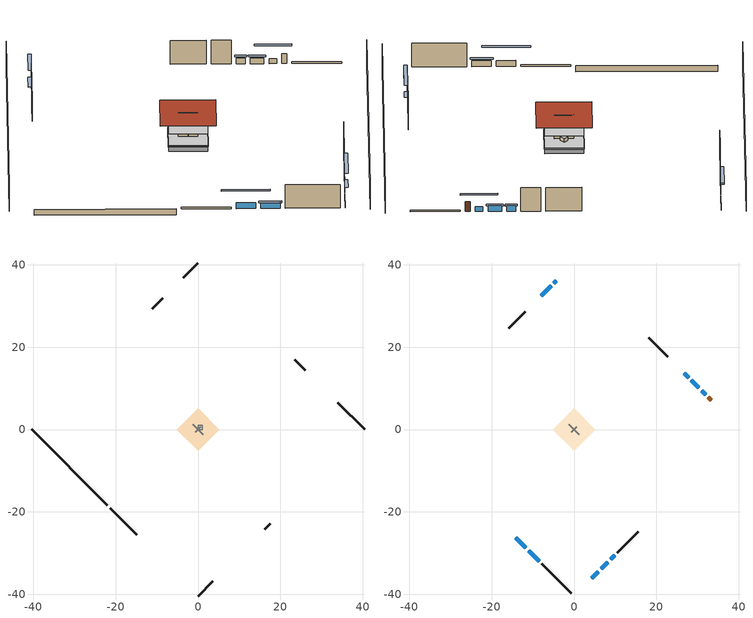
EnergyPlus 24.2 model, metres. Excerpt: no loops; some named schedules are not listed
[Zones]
central ac and furnace airloop ret air zone
 floor adiabatic (AdiabaticConst): 0,0 0,1 1,1 1,0 z0
 wall adiabatic (AdiabaticConst): 0,1 0,0 1,0 1,1 0,1 z0:1
 ceiling adiabatic (AdiabaticConst): 1,0 1,1 0,1 0,0 z1
crawlspace - vented
 floor foundation (Slab2 construction): -5.1,0 0,5.1 5.1,0 0,-5.1 z-0.91
 wall outside (RimJoist1 construction): -21.33,-19.11 -14.84,-25.59 z0.3:0.61
 wall outside (RimJoist2 construction): 0,40.44 -3.6,36.84 z0.3:0.61
 wall outside (RimJoist3 construction): 40.44,0 33.95,6.49 z0.3:0.61
 wall outside (RimJoist4 construction): 0,-40.44 3.6,-36.84 z0.3:0.61
 wall foundation (FoundationWall1 construction): -40.44,0 -21.99,-18.45 z-0.91:0.3
garage
 floor foundation (Slab1 construction): -5.17,0 0,5.17 5.17,0 0,-5.17 z0
 wall outside (Wall1 construction): -8.58,31.86 -11.16,29.28 z0.3:5.18
 wall outside (Wall2 construction): 26.07,14.37 23.48,16.96 z0.3:5.18
 wall outside (Wall9 construction): 16.27,-24.17 17.56,-22.87 z0.3:5.18
 wall to conditioned space (Wall5 construction Reversed): -1.29,1.29 1.29,-1.29 z0.3:5.18
 wall to conditioned space (Wall6 construction Reversed): -0.65,-0.65 0.65,0.65 z0.3:5.18
conditioned space
 floor to crawlspace - vented (Floor1 construction): -5.1,0 0,5.1 5.1,0 0,-5.1 z0.3
 floor to garage (Floor2 construction): -5.17,0 0,5.17 5.17,0 0,-5.17 z0.3
 floor adiabatic (AdiabaticFloorConstruction): -5.1,0 0,5.1 5.1,0 0,-5.1 z2.74
 wall outside (AdiabaticWallConstruction 1): 33.29,7.14 32.65,7.79 z0.3:2.34
 wall outside (AdiabaticWallConstruction): -14.19,-26.25 -11.66,-28.78 / -11,-29.43 -8.48,-31.96 z0.3:1.52; 4.26,-36.18 5.91,-34.53 / 6.57,-33.87 8.22,-32.21 z0.3:1.34; -4.26,36.18 -4.9,35.53 z0.3:1.49; -5.56,34.88 -7.92,32.52 / 30.33,10.11 28.53,11.9 z0.3:1.43; 31.99,8.45 30.99,9.45 z0.3:1.28; 27.88,12.56 26.72,13.72 z0.3:1.4; 8.88,-31.56 9.88,-30.56 z0.3:1.25
 wall outside (Wall3 construction): -7.82,-32.62 -0.66,-39.78 z0.3:5.18
 wall outside (Wall4 construction): -11.82,28.62 -15.8,24.64 z0.3:5.18
 wall outside (Wall7 construction): 22.82,17.61 18.13,22.31 z0.3:5.18
 wall outside (Wall8 construction): 10.54,-29.9 15.61,-24.82 z0.3:5.18
 window (WindowConstruction): -14.19,-26.25 -11.66,-28.78 z0.3:1.52
 window (WindowConstruction 9): 4.26,-36.18 5.91,-34.53 z0.3:1.34
 window (WindowConstruction 1): -11,-29.43 -8.48,-31.96 z0.3:1.52
 window (WindowConstruction 2): -4.26,36.18 -4.9,35.53 z0.3:1.49
 window (WindowConstruction 3): -5.56,34.88 -7.92,32.52 z0.3:1.43
 window (WindowConstruction 4): 31.99,8.45 30.99,9.45 z0.3:1.28
 window (WindowConstruction 5): 30.33,10.11 28.54,11.9 z0.3:1.43
 window (WindowConstruction 6): 27.88,12.56 26.72,13.71 z0.3:1.4
 window (WindowConstruction 7): 6.57,-33.87 8.22,-32.22 z0.3:1.34
 window (WindowConstruction 8): 8.88,-31.56 9.88,-30.56 z0.3:1.25
 door (Door): 33.29,7.14 32.65,7.79 z0.3:2.34
 ceiling adiabatic (AdiabaticFloorConstruction): 0,-5.1 5.1,0 0,5.1 -5.1,0 z2.74
 roof outside (Roof1 construction): 0,7.27 -7.27,0 0,-7.27 7.27,0 z5.18
shading: 3.23,-43.67 43.67,-3.23 / -3.23,43.67 -43.67,3.23 z0:5.18; -9.72,-30.72 -16.13,-24.31 -16.56,-24.74 -10.15,-31.15 z4.27; 6.13,-34.31 4.04,-36.4 4.47,-36.83 6.56,-34.74 z1.65; -8.26,-32.18 -11.22,-29.22 -11.65,-29.65 -8.69,-32.61 z1.83; -6.84,33.59 -2.32,38.12 -2.75,38.55 -7.27,34.03 z4.24; -8.13,32.3 -5.34,35.09 -5.78,35.52 -8.57,32.73 z1.74; 29.05,11.39 33.93,6.51 34.36,6.94 29.48,11.82 z4.02; 28.32,12.12 30.54,9.89 30.98,10.32 28.75,12.55 z1.74; 26.51,13.93 28.09,12.34 28.52,12.77 26.94,14.36 z1.71; 10.16,-30.28 4.63,-35.81 5.06,-36.24 10.59,-30.71 z4.08; 10.1,-30.34 8.66,-31.77 9.09,-32.2 10.53,-30.77 z1.55
[Building]
Building 1: Terrain=Suburbs
[Site:Location]
Portland Intl Arpt_OR: Latitude {deg}=45.59; Longitude {deg}=-122.6; Time Zone {hr}=-8; Elevation {m}=33; Keep Site Location Information=Yes
[Site:GroundTemperature:Shallow]
10.2558, 8.96328, 8.85977, 9.47314, 11.9355, 14.3863, 16.5111, 17.8571, 17.9714, 16.8767, 14.8061, 12.4304
[Site:WaterMainsTemperature]
Calculation Method=Schedule; Temperature Schedule=mains temperature schedule
[Material] Roughness=Rough; Thermal Absorptance=0.9
Name | Thickness {m} | Conductivity {W/m-K} | Density {kg/m3} | Specific Heat {J/kg-K} | Solar Absorptance | Visible Absorptance
asphalt or fiberglass shingles | 0.00635 | 0.162714 | 1121.4 | 1465.45 | 0.85 | 0.85
concrete 4.0 in. | 0.1016 | 1.803125 | 2242.8 | 837.4 | 0.7 | 0.7
concrete 8.0 in. | 0.2032 | 1.803125 | 2242.8 | 837.4 | 0.7 | 0.7
door material | 0.04445 | 0.0612267 | 512.64 | 1214.23 | 0.7 | 0.7
floor covering | 0.0127 | 0.0433444 | 54.468 | 1339.84 | 0.6 | 0.6
floor rigid ins; wall rigid ins | 0.512978 | 0.029427 | 32.04 | 1214.23 | 0.7 | 0.7
floor stud and cavity | 0.1397 | 0.923637 | 92.3553 | 1139.71 | 0.7 | 0.7
floor stud and cavity 1 | 0.1397 | 1.75129 | 37.0049 | 1207.88 | 0.7 | 0.7
furniture material conditioned space 1; furniture material garage 1 | 0.1524 | 0.115458 | 640.8 | 1214.23 | 0.6 | 0.6
gypsum board | 0.0127 | 0.160291 | 801 | 837.4 | 0.6 | 0.6
osb sheathing 0.5 in.; osb sheathing 0.5 in. 1; osb sheathing 0.5 in. 2 | 0.0127 | 0.115458 | 512.64 | 1214.23 | 0.7 | 0.7
osb sheathing 0.75 in. | 0.01905 | 0.115458 | 512.64 | 1214.23 | 0.7 | 0.7
rim joist stud and cavity | 0.0508 | 0.178688 | 50.32683 | 1063.81 | 0.6 | 0.6
roof rigid ins | 0.103632 | 0.029427 | 32.04 | 1214.23 | 0.7 | 0.7
roof stud and cavity | 0.2032 | 0.161866 | 78.34581 | 1123.46 | 0.7 | 0.7
soil 0.5 in. | 0.0127 | 2.9427 | 1842.3 | 418.7 | 0.7 | 0.7
wall stud and cavity | 0.1397 | 0.727959 | 139.0536 | 1170.24 | 0.6 | 0.6
wall stud and cavity 1 | 0.1397 | 0.550994 | 139.0536 | 1170.24 | 0.7 | 0.7
wall stud and cavity 2 | 0.1397 | 0.335416 | 139.0536 | 1170.24 | 0.7 | 0.7
wall stud and cavity 3 | 0.0889 | 0.380278 | 52.3479 | 1209.89 | 0.7 | 0.7
wall stud and cavity 4 | 0.0889 | 0.391764 | 83.0341 | 1211.67 | 0.7 | 0.7
wood siding | 0.0254 | 0.102417 | 544.68 | 1172.36 | 0.85 | 0.85
wood siding 1; wood siding 2 | 0.0254 | 0.102417 | 544.68 | 1172.36 | 0.7 | 0.7
[Material:NoMass]
Adiabatic: Roughness=Rough; Thermal Resistance {m2-K/W}=176.1; Thermal Absorptance=0.9; Solar Absorptance=0.7; Visible Absorptance=0.7
[WindowMaterial:SimpleGlazingSystem]
WindowMaterial: U-Factor {W/m2-K}=4.76952; Solar Heat Gain Coefficient=0.63
[Construction]
AdiabaticConst: Adiabatic
AdiabaticFloorConstruction: floor stud and cavity 1, floor rigid ins, osb sheathing 0.75 in., floor covering
AdiabaticWallConstruction: wood siding 1, wall rigid ins, wall stud and cavity 3, gypsum board
AdiabaticWallConstruction 1: wood siding 2, wall rigid ins, wall stud and cavity 3, gypsum board
Door: door material
Floor1 construction; Floor2 construction: floor stud and cavity, osb sheathing 0.75 in., floor covering
FoundationWall1 construction: concrete 8.0 in.
furniture construction conditioned space 1: furniture material conditioned space 1
furniture construction garage 1: furniture material garage 1
PartitionWallConstruction: gypsum board, wall stud and cavity 4, gypsum board
RimJoist1 construction; RimJoist2 construction; RimJoist3 construction; RimJoist4 construction: wood siding, rim joist stud and cavity
Roof1 construction: asphalt or fiberglass shingles, roof rigid ins, osb sheathing 0.75 in., roof stud and cavity, gypsum board
Slab1 construction: concrete 4.0 in.
Slab2 construction: soil 0.5 in.
Wall1 construction; Wall2 construction: wood siding, osb sheathing 0.5 in., wall stud and cavity
Wall3 construction; Wall4 construction: wood siding, osb sheathing 0.5 in., wall stud and cavity 1, gypsum board
Wall5 construction Reversed: gypsum board, wall stud and cavity 2, osb sheathing 0.5 in. 1
Wall6 construction Reversed: gypsum board, wall stud and cavity 2, osb sheathing 0.5 in. 2
Wall7 construction; Wall8 construction: wood siding, osb sheathing 0.5 in. 2, wall stud and cavity 1, gypsum board
Wall9 construction: wood siding, osb sheathing 0.5 in. 2, wall stud and cavity
WindowConstruction; WindowConstruction 1; WindowConstruction 2; WindowConstruction 3; WindowConstruction 4; WindowConstruction 5; WindowConstruction 6; WindowConstruction 7; WindowConstruction 8; WindowConstruction 9: WindowMaterial
[Zone] Multiplier=1
Name | Volume {m3} | Part of Total Floor Area
central ac and furnace airloop ret air zone | 1 | No
conditioned space | 384.656 | Yes
crawlspace - vented | 63.543 | Yes
garage | 130.484 | Yes
[Space]
Name | Zone | Space Type | Volume {m3}
central ac and furnace airloop ret air space | central ac and furnace airloop ret air zone | Plenum Space Type
conditioned space 1 | conditioned space |  | 384.656
crawlspace - vented 1 | crawlspace - vented |  | 63.543
garage 1 | garage |  | 130.484
[SpaceList]
Plenum Space Type: central ac and furnace airloop ret air space
[OtherEquipment] Design Level Calculation Method=EquipmentLevel
Name | Fuel Type | Zone or ZoneList or Space or SpaceList | Schedule | Design Level {W} | Fraction Latent | Fraction Radiant | Fraction Lost
central ac and furnace airloop_0 RetCondToRP; central ac and furnace airloop_0 RetSensLkToRP | None | central ac and furnace airloop ret air space | Always On Discrete | 0 | 0 | 0 | 0
central ac and furnace airloop_0 RetLatLkToRP | None | central ac and furnace airloop ret air space | Always On Discrete | 0 | 1 | 0 | 0
central ac and furnace airloop_0 SupCondToLv; central ac and furnace airloop_0 SupSensLkToCond; mech vent house fan sensible load | None | conditioned space 1 | Always On Discrete | 0 | 0 | 0 | 0
central ac and furnace airloop_0 SupLatLkToCond; mech vent house fan latent load | None | conditioned space 1 | Always On Discrete | 0 | 1 | 0 | 0
clothes dryer 1 | NaturalGas | conditioned space 1 | clothes_dryer | 6496.48 | 0.015 | 0.081 | 0.85
cooking range 1 | Electricity | conditioned space 1 | cooking_range | 0 | 0.08 | 0.432 | 0.2
general water use latent | None | conditioned space 1 | general water use schedule | 44.1266 | 1 | 0 | 0
general water use sensible | None | conditioned space 1 | general water use schedule | -43.4886 | 0 | 0.6 | 0
misc fireplace | NaturalGas | conditioned space 1 | misc fireplace schedule | 370.654 | 0.1 | 0.3 | 0.4
central ac and furnace airloop_0 RetCondToDZ; central ac and furnace airloop_0 SupCondToDZ; central ac and furnace airloop_0 SupSensLkToDZ | None | crawlspace - vented 1 | Always On Discrete | 0 | 0 | 0 | 0
central ac and furnace airloop_0 SupLatLkToDZ | None | crawlspace - vented 1 | Always On Discrete | 0 | 1 | 0 | 0
water heater energy adjustment1 | Electricity | garage 1 | Always On Discrete | 0.01 | 0 | 0 | 1
water heater lat | None | garage 1 | Always On Discrete | 0 | 1 | 0 | 0
water heater sens | None | garage 1 | Always On Discrete | 0 | 0 | 0 | 0
[SurfaceProperty:IncidentSolarMultiplier] Incident Solar Multiplier=1; Incident Solar Multiplier Schedule=trans schedule winter=0.85 summer=0.7
Window1; Window10; Window2; Window3; Window4; Window5; Window6; Window7; Window8; Window9
[InternalMass]
Name | Construction | Zone or ZoneList | Space or SpaceList | Surface Area {m2}
furniture mass conditioned space 1 | furniture construction conditioned space 1 | conditioned space | conditioned space 1 | 63.09974
partition wall mass | PartitionWallConstruction | conditioned space | conditioned space 1 | 157.749
furniture mass garage 1 | furniture construction garage 1 | garage | garage 1 | 5.35122
[Lights] Design Level Calculation Method=LightingLevel; Return Air Fraction=0; Fraction Radiant=0.6; Fraction Visible=0.2; Fraction Replaceable=1
Name | Zone or ZoneList or Space or SpaceList | Schedule | Lighting Level {W}
interior lighting | conditioned space 1 | lighting_interior | 258.061
garage lighting | garage 1 | lighting_garage | 9.04705
[People]
occupants: Zone or ZoneList or Space or SpaceList=conditioned space 1; Number of People Schedule=occupants; Number of People Calculation Method=People; Number of People=2; Fraction Radiant=0.314171; Sensible Heat Fraction=0.56303; Activity Level Schedule=occupants activity schedule; Carbon Dioxide Generation Rate {m3/s-W}=0; Enable ASHRAE 55 Comfort Warnings=No; Mean Radiant Temperature Calculation Type=EnclosureAveraged
[ElectricEquipment] Design Level Calculation Method=EquipmentLevel
Name | Zone or ZoneList or Space or SpaceList | Schedule | Design Level {W} | Fraction Latent | Fraction Radiant | Fraction Lost
ceiling fan | conditioned space 1 | ceiling_fan | 17.6095 | 0 | 0.558 | 0
clothes dryer | conditioned space 1 | clothes_dryer | 489.003 | 0.015 | 0.081 | 0.85
clothes washer | conditioned space 1 | clothes_washer | 321.889 | 0.03 | 0.162 | 0.7
cooking range | conditioned space 1 | cooking_range | 1532.92 | 0.08 | 0.432 | 0.2
dishwasher | conditioned space 1 | dishwasher | 838.268 | 0.3 | 0.18 | 0.4
fridge | conditioned space 1 | fridge schedule | 54.7945 | 0 | 0.6 | 0
mech vent bath fan 0 | conditioned space 1 | mech vent bath fan 0 schedule | 30 | 0 | 0 | 1
mech vent house fan | conditioned space 1 | mech vent house fan schedule | 0 | 0 | 0 | 1
mech vent house fan cfis | conditioned space 1 | mech vent house fan cfis schedule | 0 | 0 | 0 | 0
mech vent range fan 0 | conditioned space 1 | mech vent range fan 0 schedule | 30 | 0 | 0 | 1
misc plug loads | conditioned space 1 | plug_loads_other | 324.587 | 0.021 | 0.558 | 0.049
misc tv | conditioned space 1 | plug_loads_tv | 422.077 | 0 | 0.6 | 0
whole house fan | conditioned space 1 | Always On Discrete | 0 | 0 | 0 | 1
freezer | garage 1 | freezer schedule | 194.914 | 0 | 0.6 | 0
[ZoneInfiltration:DesignFlowRate] Schedule=Always On Discrete
Name | Zone or ZoneList or Space or SpaceList | Design Flow Rate Calculation Method | Design Flow Rate {m3/s} | Air Changes per Hour {1/hr} | Constant Term Coefficient | Temperature Term Coefficient | Velocity Term Coefficient | Velocity Squared Term Coefficient
infil flow; natural vent flow; whole house fan flow | conditioned space 1 | Flow/Zone | 0
crawlspace_vented 1 duct leakage imbalance infil flow | crawlspace - vented 1 | Flow/Zone | 0
infil crawlspace - vented 1 | crawlspace - vented 1 | AirChanges/Hour |  | 2.6013 | 1 | 0 | 0 | 0
[ZoneMixing] Schedule=Always On Continuous; Design Flow Rate Calculation Method=Flow/Zone; Design Flow Rate {m3/s}=0
Name | Zone or Space | Source Zone or Space
central ac and furnace airloop_0 ZoneMixDZToCond mix | conditioned space | crawlspace - vented
central ac and furnace airloop_0 ZoneMixCondToDZ mix | crawlspace - vented | conditioned space
[SurfaceProperty:ExposedFoundationPerimeter] Exposed Perimeter Calculation Method=TotalExposedPerimeter
Name | Total Exposed Perimeter {m}
Slab2 | 26.09088
Slab1 | 18.288
[ZoneInfiltration:EffectiveLeakageArea]
infil garage 1: Zone or Space=garage 1; Schedule=Always On Discrete; Effective Air Leakage Area {cm2}=679.592; Stack Coefficient=0.000129147; Wind Coefficient=4.64657e-05
[AvailabilityManager:Scheduled]
central ac and furnace airloop Availability Manager: Schedule=Always On Discrete
[AirLoopHVAC:ReturnPlenum]
Air Loop HVAC Return Plenum 1: Zone=central ac and furnace airloop ret air zone
[WaterUse:Equipment]
dishwasher: Peak Flow Rate {m3/s}=9.02806e-06; Flow Rate Fraction Schedule=hot_water_dishwasher
[Foundation:Kiva] Wall Depth Below Slab {m}=0.2032
Name | Initial Indoor Air Temperature {C} | Wall Height Above Grade {m}
Foundation Kiva 1 | 13.4258 | 0.1016
Foundation Kiva 2 | 8.41658 | 0.3048
[Foundation:Kiva:Settings]
Soil Conductivity {W/m-K}=2.9427; Soil Density {kg/m3}=1842.3; Soil Specific Heat {J/kg-K}=418.7; Ground Solar Absorptivity=0.9; Ground Thermal Absorptivity=0.9; Ground Surface Roughness {m}=0.03; Far-Field Width {m}=40; Deep-Ground Boundary Condition=ZeroFlux; Deep-Ground Depth {m}=40; Minimum Cell Dimension {m}=0.2; Maximum Cell Growth Coefficient=3; Simulation Timestep=Timestep
[Exterior:Lights]
exterior lighting: Schedule=exterior lighting schedule; Design Level {W}=7.09205
[EnergyManagementSystem:GlobalVariable]
central_ac_and_furnace_airloop_0_DuctImbalLkExhFanEquivCond
central_ac_and_furnace_airloop_0_DuctImbalLkExhFanEquivDZ
central_ac_and_furnace_airloop_0_DuctImbalLkSupFanEquivCond
central_ac_and_furnace_airloop_0_DuctImbalLkSupFanEquivDZ
central_ac_and_furnace_airloop_0_DZ_T
central_ac_and_furnace_airloop_0_DZ_W
central_ac_and_furnace_airloop_0_RetCondToDZ
central_ac_and_furnace_airloop_0_RetCondToRP
central_ac_and_furnace_airloop_0_RetLatLkToRP
central_ac_and_furnace_airloop_0_RetSensLkToRP
central_ac_and_furnace_airloop_0_SupCondToDZ
central_ac_and_furnace_airloop_0_SupCondToLv
central_ac_and_furnace_airloop_0_SupLatLkToCond
central_ac_and_furnace_airloop_0_SupLatLkToDZ
central_ac_and_furnace_airloop_0_SupSensLkToCond
central_ac_and_furnace_airloop_0_SupSensLkToDZ
central_ac_and_furnace_airloop_0_ZoneMixCondToDZ
central_ac_and_furnace_airloop_0_ZoneMixDZToCond
central_ac_and_furnace_airloop_AH_MFR
central_ac_and_furnace_airloop_AH_Tout
central_ac_and_furnace_airloop_AH_VFR
central_ac_and_furnace_airloop_AH_Wout
central_ac_and_furnace_airloop_Fan_RTF
central_ac_and_furnace_airloop_RA_T
central_ac_and_furnace_airloop_Ra_W
infil_program_Qfan
infil_program_Qinf
natural_vent_program_Qnv
natural_vent_program_Qwhf
[EnergyManagementSystem:Sensor]
Name | Output:Variable or Output:Meter Index Key | Output:Variable or Output:Meter
airflow_gain | infil flow | Infiltration Sensible Heat Gain Energy
airflow_gain_1 | natural vent flow | Infiltration Sensible Heat Gain Energy
airflow_gain_2 | whole house fan flow | Infiltration Sensible Heat Gain Energy
airflow_loss | infil flow | Infiltration Sensible Heat Loss Energy
airflow_loss_1 | natural vent flow | Infiltration Sensible Heat Loss Energy
airflow_loss_2 | whole house fan flow | Infiltration Sensible Heat Loss Energy
central_ac_and_furnace_airloop_0_DZ_T_s | crawlspace - vented | Zone Air Temperature
central_ac_and_furnace_airloop_0_DZ_W_s | crawlspace - vented | Zone Mean Air Humidity Ratio
central_ac_and_furnace_airloop_AH_MFR_s | Node 6 | System Node Mass Flow Rate
central_ac_and_furnace_airloop_AH_Tout_s | Node 6 | System Node Temperature
central_ac_and_furnace_airloop_AH_VFR_s | Node 6 | System Node Current Density Volume Flow Rate
central_ac_and_furnace_airloop_AH_Wout_s | Node 6 | System Node Humidity Ratio
central_ac_and_furnace_airloop_RA_T_s | Node 9 | System Node Temperature
central_ac_and_furnace_airloop_Ra_W_s | Node 9 | System Node Humidity Ratio
clg_load_cond |  | Cooling:EnergyTransfer:Zone:CONDITIONED SPACE
clg_load_duct |  | Cooling:EnergyTransfer:Zone:CENTRAL AC AND FURNACE AIRLOOP RET AIR ZONE
clg_sp_s; clg_sp_s_1 | cooling setpoint | Schedule Value
clothes_dryer_exhaust_0_sch_s | clothes_dryer | Schedule Value
cool_season | cooling season schedule | Schedule Value
ducts_conv | central ac and furnace airloop_0 RetCondToRP | Other Equipment Convective Heating Energy
ducts_conv_1 | central ac and furnace airloop_0 RetLatLkToRP | Other Equipment Convective Heating Energy
ducts_conv_2 | central ac and furnace airloop_0 RetSensLkToRP | Other Equipment Convective Heating Energy
ducts_conv_3 | central ac and furnace airloop_0 SupCondToLv | Other Equipment Convective Heating Energy
ducts_conv_4 | central ac and furnace airloop_0 SupLatLkToCond | Other Equipment Convective Heating Energy
ducts_conv_5 | central ac and furnace airloop_0 SupSensLkToCond | Other Equipment Convective Heating Energy
ducts_rad | central ac and furnace airloop_0 RetCondToRP | Other Equipment Radiant Heating Energy
ducts_rad_1 | central ac and furnace airloop_0 RetLatLkToRP | Other Equipment Radiant Heating Energy
ducts_rad_2 | central ac and furnace airloop_0 RetSensLkToRP | Other Equipment Radiant Heating Energy
ducts_rad_3 | central ac and furnace airloop_0 SupCondToLv | Other Equipment Radiant Heating Energy
ducts_rad_4 | central ac and furnace airloop_0 SupLatLkToCond | Other Equipment Radiant Heating Energy
ducts_rad_5 | central ac and furnace airloop_0 SupSensLkToCond | Other Equipment Radiant Heating Energy
htg_load_cond |  | Heating:EnergyTransfer:Zone:CONDITIONED SPACE
htg_load_duct |  | Heating:EnergyTransfer:Zone:CENTRAL AC AND FURNACE AIRLOOP RET AIR ZONE
htg_sp_s; htg_sp_s_1 | heating setpoint | Schedule Value
ig_ee_conv | ceiling fan | Electric Equipment Convective Heating Energy
ig_ee_conv_1 | clothes dryer | Electric Equipment Convective Heating Energy
ig_ee_conv_3 | cooking range | Electric Equipment Convective Heating Energy
ig_ee_conv_4 | dishwasher | Electric Equipment Convective Heating Energy
ig_ee_conv_5 | fridge | Electric Equipment Convective Heating Energy
ig_ee_conv_6 | misc plug loads | Electric Equipment Convective Heating Energy
ig_ee_conv_7 | misc tv | Electric Equipment Convective Heating Energy
ig_ee_conv_8 | whole house fan | Electric Equipment Convective Heating Energy
ig_ee_rad | ceiling fan | Electric Equipment Radiant Heating Energy
ig_ee_rad_1 | clothes dryer | Electric Equipment Radiant Heating Energy
ig_ee_rad_3 | cooking range | Electric Equipment Radiant Heating Energy
ig_ee_rad_4 | dishwasher | Electric Equipment Radiant Heating Energy
ig_ee_rad_5 | fridge | Electric Equipment Radiant Heating Energy
ig_ee_rad_6 | misc plug loads | Electric Equipment Radiant Heating Energy
ig_ee_rad_7 | misc tv | Electric Equipment Radiant Heating Energy
ig_ee_rad_8 | whole house fan | Electric Equipment Radiant Heating Energy
ig_lgt_conv | interior lighting | Lights Convective Heating Energy
ig_lgt_rad | interior lighting | Lights Radiant Heating Energy
ig_lgt_vis | interior lighting | Lights Visible Radiation Heating Energy
ig_oe_conv | clothes dryer 1 | Other Equipment Convective Heating Energy
ig_oe_conv_1 | cooking range 1 | Other Equipment Convective Heating Energy
ig_oe_conv_2 | general water use latent | Other Equipment Convective Heating Energy
ig_oe_conv_3 | general water use sensible | Other Equipment Convective Heating Energy
ig_oe_conv_4 | misc fireplace | Other Equipment Convective Heating Energy
ig_oe_rad | clothes dryer 1 | Other Equipment Radiant Heating Energy
ig_oe_rad_1 | cooking range 1 | Other Equipment Radiant Heating Energy
ig_oe_rad_2 | general water use latent | Other Equipment Radiant Heating Energy
ig_oe_rad_3 | general water use sensible | Other Equipment Radiant Heating Energy
ig_oe_rad_4 | misc fireplace | Other Equipment Radiant Heating Energy
ig_ppl_conv | occupants | People Convective Heating Energy
ig_ppl_rad | occupants | People Radiant Heating Energy
im_conv | furniture mass conditioned space 1 | Surface Inside Face Convection Heat Gain Energy
im_conv_1 | partition wall mass | Surface Inside Face Convection Heat Gain Energy
im_ig | furniture mass conditioned space 1 | Surface Inside Face Internal Gains Radiation Heat Gain Energy
im_ig_1 | partition wall mass | Surface Inside Face Internal Gains Radiation Heat Gain Energy
im_lgt | furniture mass conditioned space 1 | Surface Inside Face Lights Radiation Heat Gain Energy
im_lgt_1 | partition wall mass | Surface Inside Face Lights Radiation Heat Gain Energy
im_sol | furniture mass conditioned space 1 | Surface Inside Face Solar Radiation Heat Gain Energy
im_sol_1 | partition wall mass | Surface Inside Face Solar Radiation Heat Gain Energy
im_surf | furniture mass conditioned space 1 | Surface Inside Face Net Surface Thermal Radiation Heat Gain Energy
im_surf_1 | partition wall mass | Surface Inside Face Net Surface Thermal Radiation Heat Gain Energy
mech_vent_bath_fan_0_sch_s | mech vent bath fan 0 schedule | Schedule Value
mech_vent_range_fan_0_sch_s | mech vent range fan 0 schedule | Schedule Value
mv_conv | mech vent bath fan 0 | Electric Equipment Convective Heating Energy
mv_conv_1 | mech vent house fan | Electric Equipment Convective Heating Energy
mv_conv_2 | mech vent house fan cfis | Electric Equipment Convective Heating Energy
mv_conv_3 | mech vent range fan 0 | Electric Equipment Convective Heating Energy
mv_conv_4 | mech vent house fan latent load | Other Equipment Convective Heating Energy
mv_conv_5 | mech vent house fan sensible load | Other Equipment Convective Heating Energy
mv_rad | mech vent bath fan 0 | Electric Equipment Radiant Heating Energy
mv_rad_1 | mech vent house fan | Electric Equipment Radiant Heating Energy
mv_rad_2 | mech vent house fan cfis | Electric Equipment Radiant Heating Energy
mv_rad_3 | mech vent range fan 0 | Electric Equipment Radiant Heating Energy
mv_rad_4 | mech vent house fan latent load | Other Equipment Radiant Heating Energy
mv_rad_5 | mech vent house fan sensible load | Other Equipment Radiant Heating Energy
natural_vent_s | natural vent schedule | Schedule Value
out_pb_s |  | Site Outdoor Air Barometric Pressure
out_wt_s |  | Site Outdoor Air Humidity Ratio
site_vw_s |  | Site Wind Speed
ss_back_out | Window1 | Surface Window Shortwave from Zone Back Out Window Heat Transfer Rate
